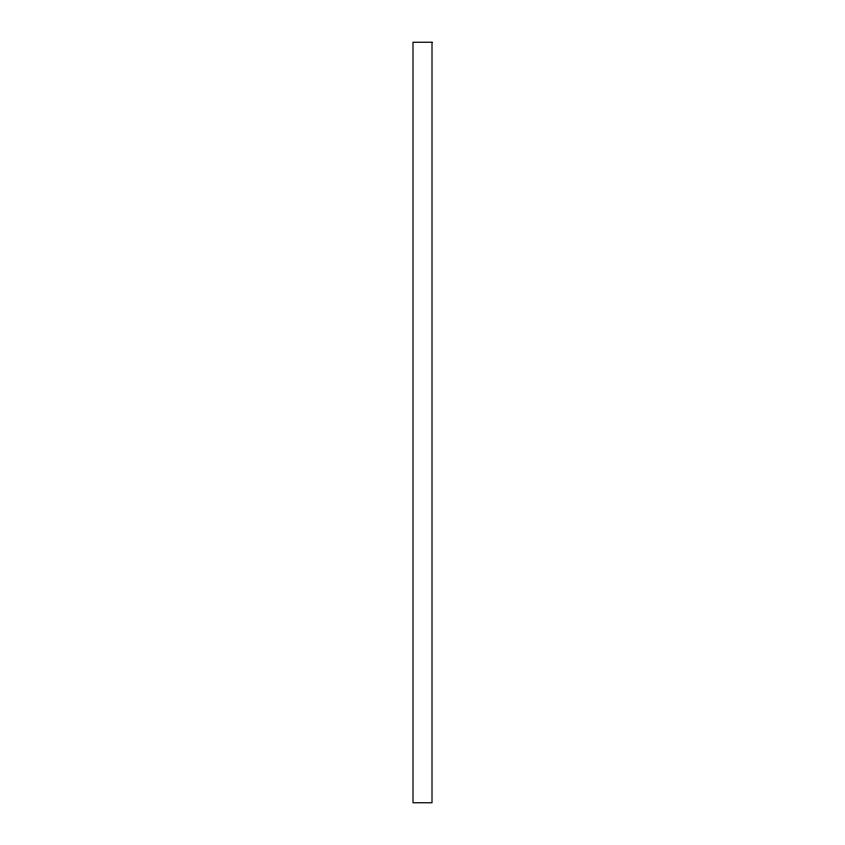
<?xml version="1.0" encoding="UTF-8"?>
<svg xmlns="http://www.w3.org/2000/svg" width="845" height="845" viewBox="0 0 845 845"><rect width="100%" height="100%" fill="white"/><g stroke="black" fill="none" stroke-linecap="round" stroke-linejoin="round"><path stroke-width="1.27" d="M432.006 42.25L412.994 42.25L412.994 802.75L432.006 802.75L432.006 42.25"/></g></svg>
